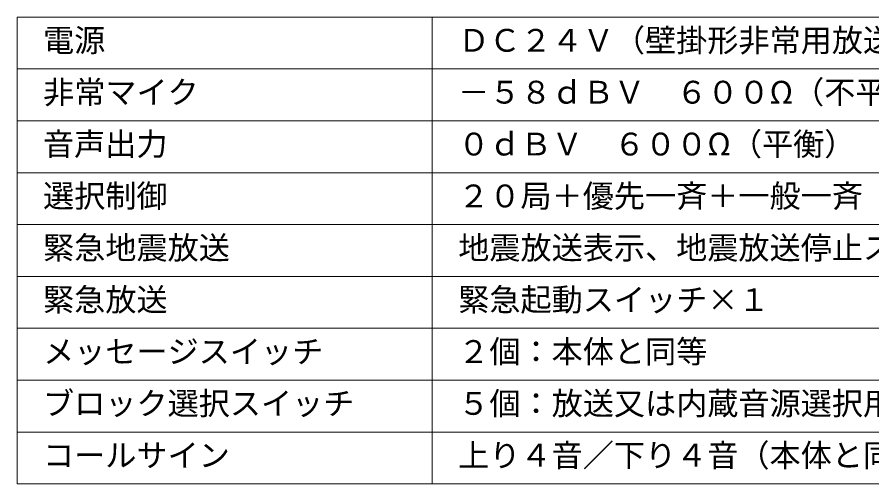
# Model space of a CAD drawing. Units: millimetres, scale not verified. Extents: x -62 to 63, y -57 to 57.
# Drawn here: x -62.5 to 19.9, y -56.5 to -11.5 of the extents above; entities that cross this region are included whole.
import ezdxf
from ezdxf.enums import TextEntityAlignment as Align

# ---------------------------------------------------------------- set-up
doc = ezdxf.new("R2010")
doc.units = ezdxf.units.MM
doc.header["$LTSCALE"] = 0.125
doc.layers.add('0-2_MOJI1', color=7, linetype='Continuous')
doc.layers.add('0-3_WAKU', color=1, linetype='Continuous', lineweight=18)
doc.styles.add('ＭＳ ゴシック', font='')
doc.styles.get('ＭＳ ゴシック').set_extended_font_data('MS Gothic')

msp = doc.modelspace()

# ---------------------------------------------------------------- linework, layer by layer
at = {"layer": '0-3_WAKU', "color": 4}
for p, q in [((-62.4907, -11.5102), (-62.4907, -56.5102)), ((62.5093, -11.5102), (-62.4907, -11.5102)), ((-22.4907, -56.5102), (-22.4907, -11.5102)), ((-62.4907, -56.5102), (62.5093, -56.5102))]:
    msp.add_line(p, q, dxfattribs=at)
at = {"layer": '0-3_WAKU'}
for p, q in [((-62.4907, -16.5102), (62.5093, -16.5102)), ((62.5093, -21.5102), (-62.4907, -21.5102)), ((-62.4907, -26.5102), (62.5093, -26.5102)), ((-62.4907, -31.5102), (62.5093, -31.5102)), ((-62.4907, -36.5102), (62.5093, -36.5102)), ((-62.4907, -41.5102), (62.5093, -41.5102)), ((-62.4907, -46.5102), (62.5093, -46.5102)), ((-62.4907, -51.5102), (62.5093, -51.5102))]:
    msp.add_line(p, q, dxfattribs=at)

# ---------------------------------------------------------------- texts
at = {"layer": '0-2_MOJI1', "style": 'ＭＳ ゴシック'}
for s, p in [('ＤＣ２４Ｖ（壁掛形非常用放送設備より供給）', (-19.9907, -15.5102)), ('電源', (-59.9907, -15.5102)), ('－５８ｄＢＶ\u3000６００Ω（不平衡）\u3000ＡＧＣ付', (-19.9907, -20.5102)), ('非常マイク', (-59.9907, -20.5102)), ('音声出力', (-59.9907, -25.5102)), ('０ｄＢＶ\u3000６００Ω（平衡）', (-19.9907, -25.5102)), ('選択制御', (-59.9907, -30.5102)), ('２０局＋優先一斉＋一般一斉', (-19.9907, -30.5102)), ('緊急地震放送', (-59.9907, -35.5102)), ('地震放送表示、地震放送停止スイッチ', (-19.9907, -35.5102)), ('緊急放送', (-59.9907, -40.5102)), ('緊急起動スイッチ×１', (-19.9907, -40.5102)), ('メッセージスイッチ', (-59.9907, -45.5102)), ('２個：本体と同等', (-19.9907, -45.5102)), ('ブロック選択スイッチ', (-59.9907, -50.5102)), ('５個：放送又は内蔵音源選択用（本体と同等）', (-19.9907, -50.5102)), ('コールサイン', (-59.9907, -55.5102)), ('上り４音／下り４音（本体と同等）', (-19.9907, -55.5102))]:
    msp.add_text(s, height=2.199, dxfattribs=at).set_placement(p, align=Align.BOTTOM_LEFT)

doc.saveas('drawing.dxf')
